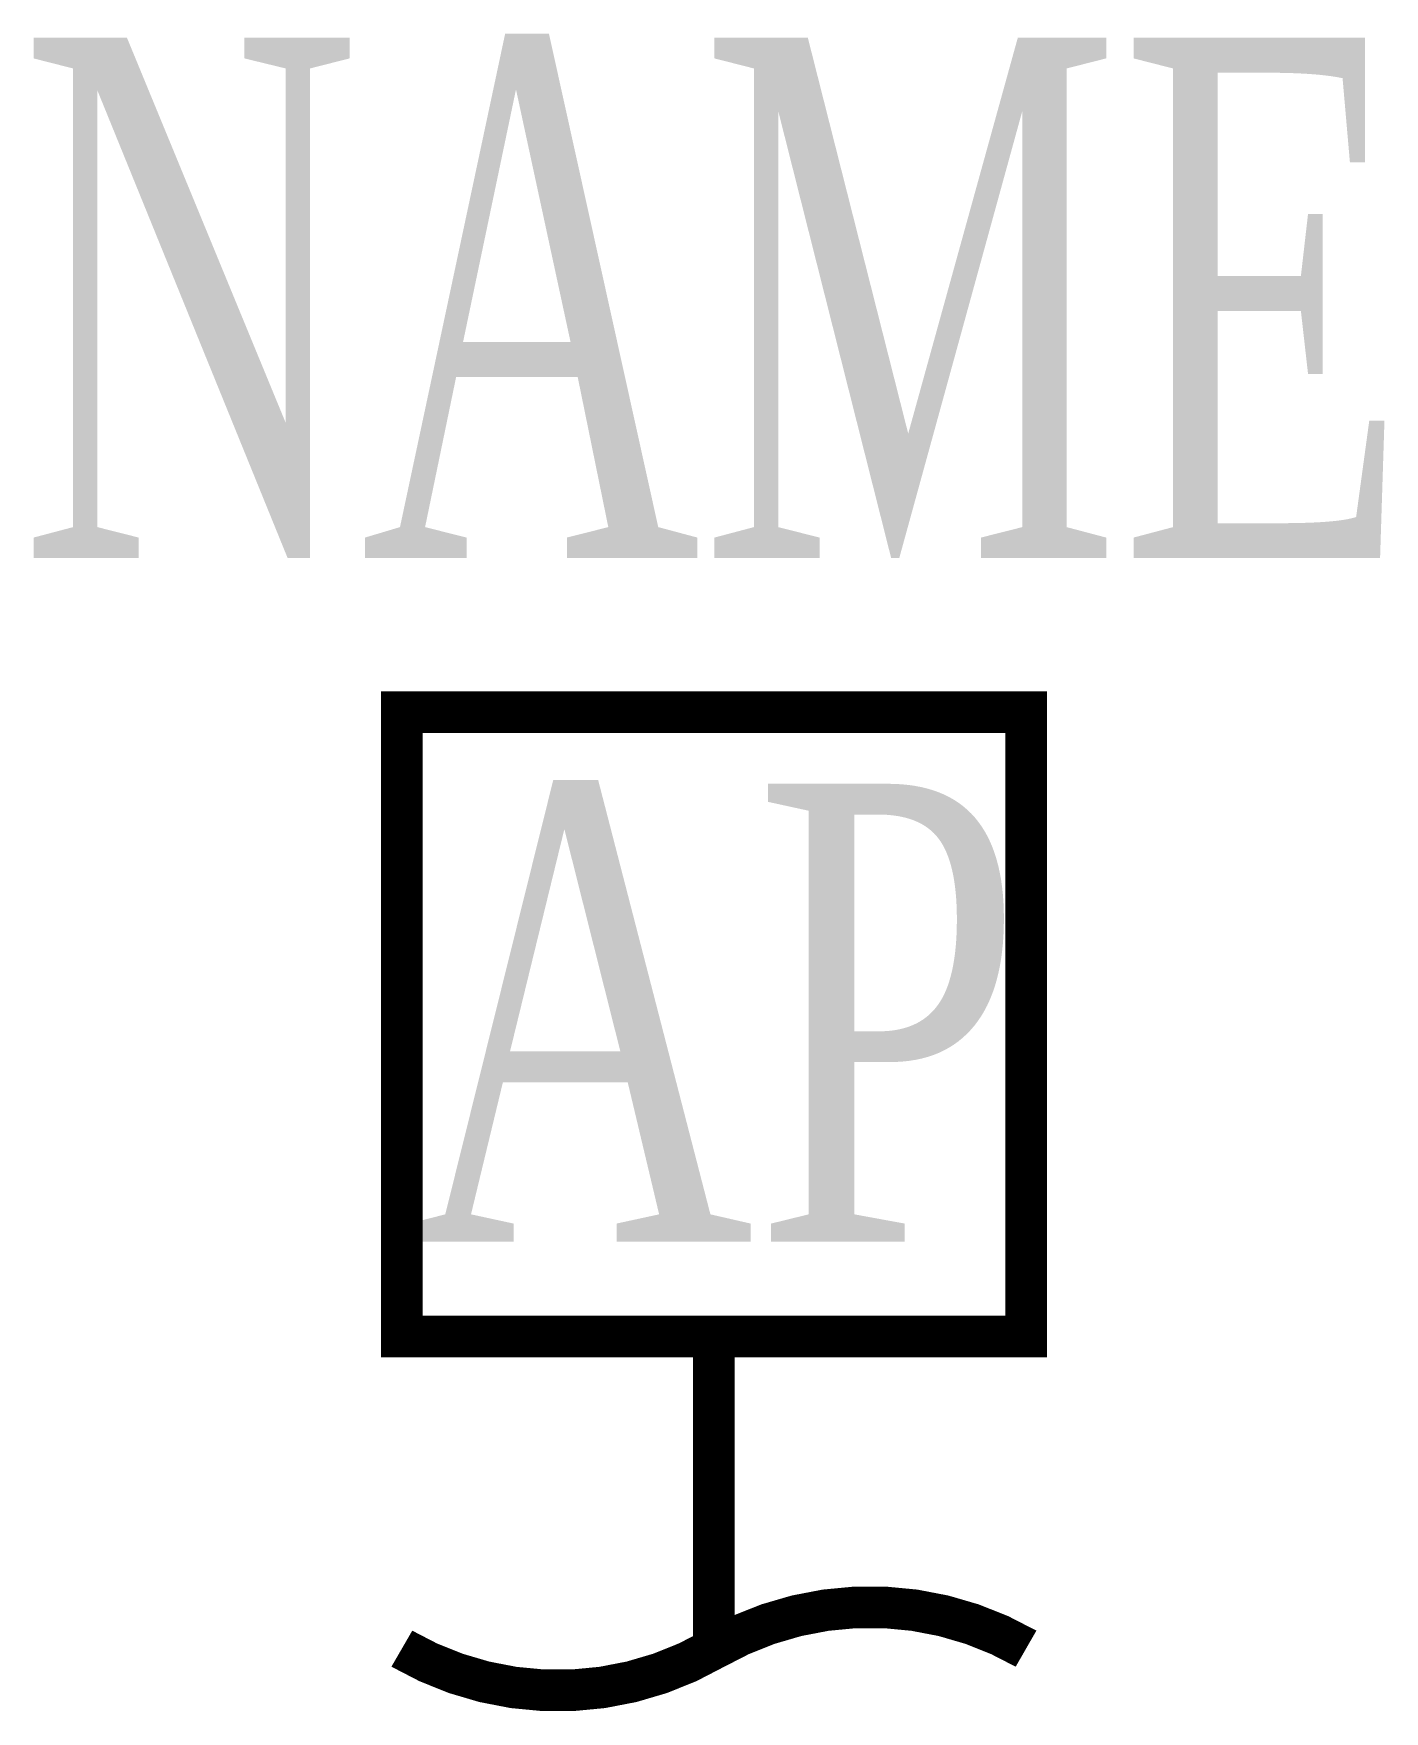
# Model space of a CAD drawing. Header units: millimetres. Extents: x -3.27 to 3.22, y -0.3 to 7.76.
import ezdxf
from ezdxf.enums import TextEntityAlignment as Align

# ---------------------------------------------------------------- set-up
doc = ezdxf.new("R2010")
doc.units = ezdxf.units.MM
doc.styles.add('CHINESE', font='TIMES.TTF', dxfattribs={"width": 0.8, "height": 3})

msp = doc.modelspace()

# ---------------------------------------------------------------- linework, layer by layer
at = {"const_width": 0.2}
msp.add_lwpolyline([(-1.5, 1.5), (-1.5, 4.5), (1.5, 4.5), (1.5, 1.5)], close=True, dxfattribs=at)
msp.add_lwpolyline([(0, 1.5), (0, 0)], dxfattribs=at)
for points in [[(0, 0, -0.266667), (1.5, 0, 0.423035)], [(-1.5, 0, 0.268837), (0, 0)]]:
    msp.add_lwpolyline(points, format="xyb", dxfattribs=at)

# ---------------------------------------------------------------- texts
at = {"style": 'CHINESE', "width": 0.7}
msp.add_text('AP', height=2.2, dxfattribs=at).set_placement((0, 3.0556), align=Align.MIDDLE_CENTER)
at = {"style": 'CHINESE', "width": 0.6}
msp.add_attdef('NAME', text='JZ000', height=2.5, dxfattribs=at).set_placement((0, 6.5), align=Align.MIDDLE)

doc.saveas('drawing.dxf')
